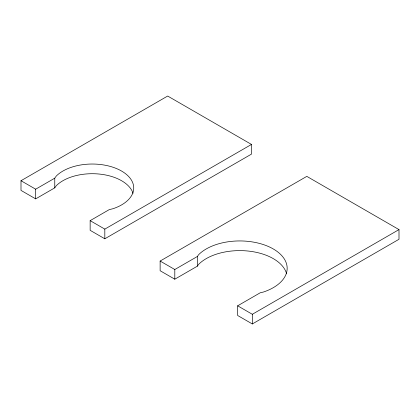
<?xml version="1.0" encoding="UTF-8"?>
<svg xmlns="http://www.w3.org/2000/svg" width="420" height="420" viewBox="0 0 420 420"><rect width="100%" height="100%" fill="white"/><g stroke="black" fill="none" stroke-linecap="round" stroke-linejoin="round"><path stroke-width="0.63" d="M21 180.726L35.669 189.194L54.763 178.169L56.312 176.006A41.486 23.95 0 0 1 121.574 171.045A41.486 23.95 0 0 1 112.985 208.724L109.242 209.622L90.148 220.647L90.148 230.323L104.816 238.791L251.486 154.109L251.486 144.433L167.674 96.044L21 180.726L21 190.402L35.669 198.87L54.763 187.845L56.312 185.687A41.486 23.95 0 0 1 99.262 174.053A41.486 23.95 0 0 1 133.03 193.289M160.13 261.051L174.799 269.519L197.347 256.499L198.691 254.625A47.413 27.373 0 0 1 273.278 248.955A47.413 27.373 0 0 1 263.461 292.016L260.206 292.793L237.657 305.812L237.657 315.488L252.326 323.957L399 239.274L399 229.598L306.805 176.369L160.13 261.051L160.13 270.727L174.799 279.195L197.347 266.18L198.691 264.301A47.413 27.373 0 0 1 248.493 251.081A47.413 27.373 0 0 1 286.613 273.819M90.148 220.647L104.816 229.115L251.486 144.433M237.657 305.812L252.326 314.281L399 229.598M252.326 314.281L252.326 323.957M197.347 256.499L197.347 266.18M174.799 269.519L174.799 279.195M104.816 229.115L104.816 238.791M54.763 178.169L54.763 187.845M35.669 189.194L35.669 198.87"/></g></svg>
